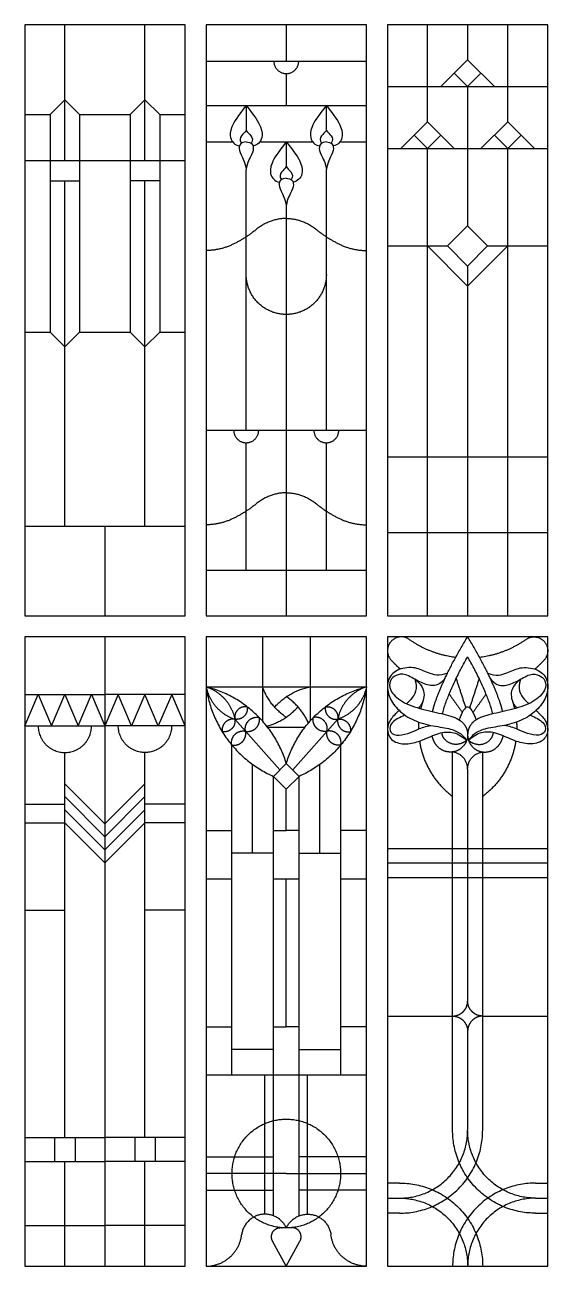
# Model space of a CAD drawing. Header units: millimetres. Extents: x -177 to 174, y -242 to 184.
# Drawn here: x -177.4 to -109.2, y 22.4 to 184.1 of the extents above; entities that cross this region are included whole.
import ezdxf

# ---------------------------------------------------------------- set-up
doc = ezdxf.new("R2010")
doc.units = ezdxf.units.MM
doc.header["$MEASUREMENT"] = 0
doc.layers.add('Layer 03', color=5, linetype='Continuous')

msp = doc.modelspace()

# ---------------------------------------------------------------- linework, layer by layer
at = {"layer": 'Layer 03'}
for p, q in [((-143.35, 184.07), (-143.35, 179.34)), ((-124.94, 171.45), (-124.94, 184.07)), ((-119.72, 184.07), (-119.72, 179.5)), ((-114.5, 171.45), (-114.5, 184.07)), ((-143.35, 177.72), (-143.35, 173.54)), ((-119.72, 176.02), (-119.72, 157.87)), ((-138.13, 170.32), (-138.13, 173.54)), ((-143.35, 168.81), (-143.35, 165.6)), ((-124.94, 107.09), (-124.94, 167.97)), ((-114.5, 107.09), (-114.5, 167.97)), ((-148.58, 131.25), (-148.58, 165.23)), ((-138.13, 131.25), (-138.13, 165.23)), ((-143.35, 160.51), (-143.35, 107.09)), ((-119.72, 152.65), (-119.72, 107.09)), ((-148.58, 113.04), (-148.58, 129.63)), ((-138.13, 113.04), (-138.13, 129.63)), ((-146.46, 104.34), (-146.46, 93.38)), ((-140.25, 104.34), (-140.25, 93.38)), ((-145.8, 92.58), (-140.91, 92.58)), ((-172.21, 39.11), (-172.21, 89.28)), ((-161.77, 39.11), (-161.77, 89.28)), ((-121.68, 40.09), (-121.68, 89.35)), ((-145.02, 76.18), (-150.46, 76.18)), ((-141.68, 76.18), (-136.25, 76.18)), ((-145.02, 50.61), (-150.46, 50.61)), ((-141.68, 50.61), (-136.25, 50.61)), ((-172.21, 22.37), (-172.21, 36.01)), ((-161.77, 22.37), (-161.77, 36.01))]:
    msp.add_line(p, q, dxfattribs=at)
for points in [[(-177.43, 107.09), (-156.54, 107.09), (-156.54, 184.07), (-177.43, 184.07)], [(-153.8, 107.09), (-132.91, 107.09), (-132.91, 184.07), (-153.8, 184.07)], [(-130.16, 107.09), (-109.28, 107.09), (-109.28, 184.07), (-130.16, 184.07)], [(-177.43, 22.37), (-156.54, 22.37), (-156.54, 104.34), (-177.43, 104.34)], [(-153.8, 22.37), (-132.91, 22.37), (-132.91, 104.34), (-153.8, 104.34)], [(-130.16, 22.37), (-109.28, 22.37), (-109.28, 104.34), (-130.16, 104.34)]]:
    msp.add_lwpolyline(points, close=True, dxfattribs=at)
for points in [[(-172.21, 166.41), (-172.21, 184.07)], [(-161.77, 166.41), (-161.77, 184.07)], [(-123.2, 176.02), (-119.72, 179.5)], [(-119.72, 179.5), (-116.24, 176.02)], [(-153.8, 179.34), (-132.91, 179.34)], [(-119.72, 176.02), (-121.46, 177.76)], [(-119.72, 176.02), (-117.98, 177.76)], [(-130.16, 176.02), (-109.28, 176.02)], [(-174.12, 172.39), (-172.21, 174.3), (-170.3, 172.39)], [(-159.85, 172.39), (-161.77, 174.3), (-163.68, 172.39)], [(-153.8, 173.54), (-132.91, 173.54)], [(-148.58, 173.54), (-148.58, 170.32)], [(-177.43, 172.39), (-174.12, 172.39)], [(-174.12, 172.39), (-174.12, 144.05), (-172.21, 142.13)], [(-170.3, 172.39), (-170.3, 144.05), (-172.21, 142.13)], [(-170.3, 172.39), (-163.68, 172.39)], [(-163.68, 172.39), (-163.68, 144.05), (-161.77, 142.13)], [(-159.85, 172.39), (-159.85, 144.05), (-161.77, 142.13)], [(-159.85, 172.39), (-156.54, 172.39)], [(-128.42, 167.97), (-124.94, 171.45)], [(-124.94, 171.45), (-121.46, 167.97)], [(-117.98, 167.97), (-114.5, 171.45)], [(-114.5, 171.45), (-111.02, 167.97)], [(-153.8, 168.81), (-150.33, 168.81)], [(-146.82, 168.81), (-139.89, 168.81)], [(-136.38, 168.81), (-132.91, 168.81)], [(-124.94, 167.97), (-126.68, 169.71)], [(-124.94, 167.97), (-123.2, 169.71)], [(-114.5, 167.97), (-116.24, 169.71)], [(-114.5, 167.97), (-112.76, 169.71)], [(-130.16, 167.97), (-109.28, 167.97)], [(-177.43, 166.41), (-156.54, 166.41)], [(-174.12, 163.73), (-170.3, 163.73)], [(-172.21, 118.78), (-172.21, 163.73)], [(-159.85, 163.73), (-163.68, 163.73)], [(-161.77, 118.78), (-161.77, 163.73)], [(-119.72, 152.65), (-117.11, 155.26), (-119.72, 157.87), (-122.33, 155.26)], [(-130.16, 155.26), (-122.33, 155.26)], [(-124.94, 155.26), (-119.72, 150.04)], [(-122.33, 155.26), (-119.72, 152.65)], [(-119.72, 150.04), (-114.5, 155.26)], [(-117.11, 155.26), (-109.28, 155.26)], [(-177.43, 144.05), (-174.12, 144.05)], [(-170.3, 144.05), (-163.68, 144.05)], [(-159.85, 144.05), (-156.54, 144.05)], [(-153.8, 131.25), (-132.91, 131.25)], [(-130.16, 127.81), (-109.28, 127.81)], [(-177.43, 118.78), (-156.54, 118.78)], [(-166.99, 118.78), (-166.99, 107.09)], [(-130.16, 117.96), (-109.28, 117.96)], [(-153.8, 113.04), (-132.91, 113.04)], [(-166.99, 104.34), (-166.99, 22.37)], [(-153.8, 97.84), (-132.91, 97.84)], [(-177.43, 92.76), (-175.69, 96.84), (-173.95, 92.76)], [(-177.43, 96.84), (-172.21, 96.84)], [(-173.95, 92.76), (-172.21, 96.84), (-170.47, 92.76)], [(-172.21, 96.84), (-166.99, 96.84)], [(-170.47, 92.76), (-168.73, 96.84), (-166.99, 92.76)], [(-161.77, 96.84), (-166.99, 96.84)], [(-163.51, 92.76), (-165.25, 96.84), (-166.99, 92.76)], [(-160.03, 92.76), (-161.77, 96.84), (-163.51, 92.76)], [(-156.54, 96.84), (-161.77, 96.84)], [(-156.54, 92.76), (-158.29, 96.84), (-160.03, 92.76)], [(-177.43, 92.76), (-166.99, 92.76)], [(-156.54, 92.76), (-166.99, 92.76)], [(-150.06, 93.62), (-144.19, 87.01)], [(-136.65, 93.62), (-142.52, 87.01)], [(-150.46, 47.28), (-150.46, 90.26)], [(-136.25, 47.28), (-136.25, 90.26)], [(-117.76, 40.09), (-117.76, 89.35)], [(-147.74, 76.18), (-147.74, 87.73)], [(-145.02, 86.17), (-143.35, 87.84)], [(-141.68, 86.17), (-143.35, 87.84)], [(-138.97, 76.18), (-138.97, 87.73)], [(-145.02, 47.28), (-145.02, 86.17)], [(-145.02, 86.17), (-143.35, 84.5)], [(-141.68, 86.17), (-143.35, 84.5)], [(-141.68, 47.28), (-141.68, 86.17)], [(-119.72, 87.12), (-119.72, 56.91)], [(-172.21, 85.22), (-166.99, 80)], [(-161.77, 85.22), (-166.99, 80)], [(-143.35, 79.11), (-143.35, 84.5)], [(-177.43, 82.56), (-172.21, 82.56)], [(-172.21, 83.53), (-166.99, 78.3)], [(-161.77, 83.53), (-166.99, 78.3)], [(-156.54, 82.56), (-161.77, 82.56)], [(-172.21, 81.83), (-166.99, 76.61)], [(-161.77, 81.83), (-166.99, 76.61)], [(-177.43, 80.13), (-172.21, 80.13)], [(-172.21, 80.13), (-166.99, 74.91)], [(-161.77, 80.13), (-166.99, 74.91)], [(-156.54, 80.13), (-161.77, 80.13)], [(-153.8, 79.11), (-150.46, 79.11)], [(-145.02, 79.11), (-143.35, 79.11)], [(-141.68, 79.11), (-143.35, 79.11)], [(-132.91, 79.11), (-136.25, 79.11)], [(-130.16, 76.78), (-109.28, 76.78)], [(-130.16, 74.89), (-109.28, 74.89)], [(-153.8, 72.84), (-150.46, 72.84)], [(-145.02, 72.84), (-141.68, 72.84)], [(-143.35, 53.54), (-143.35, 72.84)], [(-136.25, 72.84), (-132.91, 72.84)], [(-130.16, 73.01), (-109.28, 73.01)], [(-177.43, 68.76), (-172.21, 68.76)], [(-156.54, 68.76), (-161.77, 68.76)], [(-153.8, 53.54), (-150.46, 53.54)], [(-145.02, 53.54), (-143.35, 53.54)], [(-141.68, 53.54), (-143.35, 53.54)], [(-132.91, 53.54), (-136.25, 53.54)], [(-130.16, 54.95), (-121.68, 54.95)], [(-117.76, 54.95), (-109.28, 54.95)], [(-119.72, 52.99), (-119.72, 40.09)], [(-153.8, 47.28), (-132.91, 47.28)], [(-146.14, 29.14), (-146.14, 47.28)], [(-145.02, 28.93), (-145.02, 47.28)], [(-141.68, 28.93), (-141.68, 47.28)], [(-140.57, 29.14), (-140.57, 47.28)], [(-177.43, 39.11), (-166.99, 39.11)], [(-173.55, 39.11), (-173.55, 36.01)], [(-170.87, 39.11), (-170.87, 36.01)], [(-156.54, 39.11), (-166.99, 39.11)], [(-163.11, 39.11), (-163.11, 36.01)], [(-160.43, 39.11), (-160.43, 36.01)], [(-177.43, 36.01), (-166.99, 36.01)], [(-156.54, 36.01), (-166.99, 36.01)], [(-153.8, 36.6), (-145.02, 36.6)], [(-132.91, 36.6), (-141.68, 36.6)], [(-143.35, 34.43), (-153.8, 34.43)], [(-143.35, 34.43), (-132.91, 34.43)], [(-128.58, 33.2), (-130.16, 33.2)], [(-110.86, 33.2), (-109.28, 33.2)], [(-153.8, 32.27), (-145.02, 32.27)], [(-132.91, 32.27), (-141.68, 32.27)], [(-130.16, 31.23), (-128.58, 31.23)], [(-110.86, 31.23), (-109.28, 31.23)], [(-128.58, 29.27), (-130.16, 29.27)], [(-110.86, 29.27), (-109.28, 29.27)], [(-177.43, 27.68), (-166.99, 27.68)], [(-156.54, 27.68), (-166.99, 27.68)], [(-143.35, 22.37), (-145.14, 25.64)], [(-143.35, 22.37), (-141.57, 25.64)]]:
    msp.add_lwpolyline(points, dxfattribs=at)
for points, weights, knots in [([(-144.98, 179.34), (-144.98, 177.72), (-143.35, 177.72), (-141.73, 177.72), (-141.73, 179.34)], [1, 0.707106781187, 1, 0.707106781187, 1], [6.481084, 6.481084, 6.481084, 9.721626, 9.721626, 12.962168, 12.962168, 12.962168]), ([(-138.13, 151.56), (-138.13, 146.34), (-143.35, 146.34), (-148.58, 146.34), (-148.58, 151.56)], [1, 0.707106781179, 1, 0.707106781179, 1], [0, 0, 0, 10.417605, 10.417605, 20.835209, 20.835209, 20.835209]), ([(-150.2, 131.25), (-150.2, 129.63), (-148.58, 129.63), (-146.95, 129.63), (-146.95, 131.25)], [1, 0.707106781187, 1, 0.707106781187, 1], [6.481084, 6.481084, 6.481084, 9.721626, 9.721626, 12.962168, 12.962168, 12.962168]), ([(-139.76, 131.25), (-139.76, 129.63), (-138.13, 129.63), (-136.51, 129.63), (-136.51, 131.25)], [1, 0.707106781187, 1, 0.707106781187, 1], [6.481084, 6.481084, 6.481084, 9.721626, 9.721626, 12.962168, 12.962168, 12.962168]), ([(-127.33, 104.02), (-128.63, 104.94), (-129.7, 103.75), (-130.77, 102.56), (-129.71, 101.35)], [1, 0.747599380265, 1, 0.747599380265, 1], [12.484959, 12.484959, 12.484959, 15.683875, 15.683875, 18.882791, 18.882791, 18.882791]), ([(-112.11, 104.02), (-110.81, 104.94), (-109.74, 103.75), (-108.67, 102.56), (-109.73, 101.35)], [1, 0.747599380265, 1, 0.747599380265, 1], [12.484959, 12.484959, 12.484959, 15.683875, 15.683875, 18.882791, 18.882791, 18.882791]), ([(-148.45, 95.23), (-149.16, 95.35), (-149.67, 94.84), (-150.18, 94.33), (-150.06, 93.62)], [1, 0.888475144434, 1, 0.888475144434, 1], [0, 0, 0, 1.658271, 1.658271, 3.316541, 3.316541, 3.316541]), ([(-148.45, 95.23), (-148.33, 94.52), (-148.84, 94.01), (-149.35, 93.5), (-150.06, 93.62)], [1, 0.888475144434, 1, 0.888475144434, 1], [0, 0, 0, 1.658271, 1.658271, 3.316541, 3.316541, 3.316541]), ([(-148.67, 92.06), (-148.83, 92.85), (-148.26, 93.43), (-147.68, 94.01), (-146.88, 93.84)], [1, 0.879819522444, 1, 0.879819522444, 1], [0, 0, 0, 1.834169, 1.834169, 3.668338, 3.668338, 3.668338]), ([(-148.67, 92.06), (-147.87, 91.89), (-147.29, 92.47), (-146.72, 93.04), (-146.88, 93.84)], [1, 0.879819522444, 1, 0.879819522444, 1], [0, 0, 0, 1.834169, 1.834169, 3.668338, 3.668338, 3.668338]), ([(-138.04, 92.06), (-138.84, 91.89), (-139.42, 92.47), (-139.99, 93.04), (-139.83, 93.84)], [1, 0.879819522444, 1, 0.879819522444, 1], [0, 0, 0, 1.834169, 1.834169, 3.668338, 3.668338, 3.668338]), ([(-138.04, 92.06), (-137.87, 92.85), (-138.45, 93.43), (-139.03, 94.01), (-139.83, 93.84)], [1, 0.879819522444, 1, 0.879819522444, 1], [0, 0, 0, 1.834169, 1.834169, 3.668338, 3.668338, 3.668338]), ([(-138.26, 95.23), (-138.38, 94.52), (-137.87, 94.01), (-137.36, 93.5), (-136.65, 93.62)], [1, 0.888475144434, 1, 0.888475144434, 1], [0, 0, 0, 1.658271, 1.658271, 3.316541, 3.316541, 3.316541]), ([(-138.26, 95.23), (-137.55, 95.35), (-137.04, 94.84), (-136.53, 94.33), (-136.65, 93.62)], [1, 0.888475144434, 1, 0.888475144434, 1], [0, 0, 0, 1.658271, 1.658271, 3.316541, 3.316541, 3.316541]), ([(-175.69, 92.76), (-175.69, 89.28), (-172.21, 89.28), (-168.73, 89.28), (-168.73, 92.76)], [1, 0.707106781187, 1, 0.707106781187, 1], [26.751457, 26.751457, 26.751457, 33.439322, 33.439322, 40.127186, 40.127186, 40.127186]), ([(-158.29, 92.76), (-158.29, 89.28), (-161.77, 89.28), (-165.25, 89.28), (-165.25, 92.76)], [1, 0.707106781187, 1, 0.707106781187, 1], [26.751457, 26.751457, 26.751457, 33.439322, 33.439322, 40.127186, 40.127186, 40.127186]), ([(-150.06, 93.62), (-150.78, 93.74), (-151.3, 93.22), (-151.82, 92.7), (-151.7, 91.98)], [1, 0.888475144434, 1, 0.888475144434, 1], [0, 0, 0, 1.658271, 1.658271, 3.316541, 3.316541, 3.316541]), ([(-150.06, 93.62), (-149.93, 92.9), (-150.45, 92.38), (-150.97, 91.86), (-151.7, 91.98)], [1, 0.888475144434, 1, 0.888475144434, 1], [0, 0, 0, 1.658271, 1.658271, 3.316541, 3.316541, 3.316541]), ([(-136.65, 93.62), (-136.77, 92.9), (-136.26, 92.38), (-135.74, 91.86), (-135.01, 91.98)], [1, 0.888475144434, 1, 0.888475144434, 1], [0, 0, 0, 1.658271, 1.658271, 3.316541, 3.316541, 3.316541]), ([(-136.65, 93.62), (-135.93, 93.74), (-135.41, 93.22), (-134.89, 92.7), (-135.01, 91.98)], [1, 0.888475144434, 1, 0.888475144434, 1], [0, 0, 0, 1.658271, 1.658271, 3.316541, 3.316541, 3.316541]), ([(-120.68, 93.43), (-119.86, 92.86), (-119.74, 91.88), (-119.61, 90.89), (-120.25, 90.13), (-120.9, 89.37), (-121.89, 89.34), (-122.88, 89.3), (-123.58, 90)], [1, 0.915213483366, 1, 0.915213483366, 1, 0.915213483366, 1, 0.915213483366, 1], [14.692464, 14.692464, 14.692464, 16.980698, 16.980698, 19.268932, 19.268932, 21.557166, 21.557166, 23.8454, 23.8454, 23.8454]), ([(-118.76, 93.43), (-119.58, 92.86), (-119.7, 91.88), (-119.83, 90.89), (-119.19, 90.13), (-118.55, 89.37), (-117.55, 89.34), (-116.56, 89.3), (-115.86, 90)], [1, 0.915213483366, 1, 0.915213483366, 1, 0.915213483366, 1, 0.915213483366, 1], [14.692464, 14.692464, 14.692464, 16.980698, 16.980698, 19.268932, 19.268932, 21.557166, 21.557166, 23.8454, 23.8454, 23.8454]), ([(-150.46, 90.26), (-150.63, 91.07), (-150.05, 91.64), (-149.47, 92.22), (-148.67, 92.06)], [1, 0.879819522444, 1, 0.879819522444, 1], [0, 0, 0, 1.834169, 1.834169, 3.668338, 3.668338, 3.668338]), ([(-150.46, 90.26), (-149.66, 90.1), (-149.08, 90.68), (-148.5, 91.25), (-148.67, 92.06)], [1, 0.879819522444, 1, 0.879819522444, 1], [0, 0, 0, 1.834169, 1.834169, 3.668338, 3.668338, 3.668338]), ([(-136.25, 90.26), (-137.05, 90.1), (-137.63, 90.68), (-138.21, 91.25), (-138.04, 92.06)], [1, 0.879819522444, 1, 0.879819522444, 1], [0, 0, 0, 1.834169, 1.834169, 3.668338, 3.668338, 3.668338]), ([(-136.25, 90.26), (-136.08, 91.07), (-136.66, 91.64), (-137.24, 92.22), (-138.04, 92.06)], [1, 0.879819522444, 1, 0.879819522444, 1], [0, 0, 0, 1.834169, 1.834169, 3.668338, 3.668338, 3.668338]), ([(-121.68, 54.95), (-120.87, 54.95), (-120.3, 55.53), (-119.72, 56.1), (-119.72, 56.91)], [1, 0.923879418372, 1, 0.923879418372, 1], [0, 0, 0, 1.887177, 1.887177, 3.774353, 3.774353, 3.774353]), ([(-117.76, 54.95), (-118.57, 54.95), (-119.14, 55.53), (-119.72, 56.1), (-119.72, 56.91)], [1, 0.923879418372, 1, 0.923879418372, 1], [0, 0, 0, 1.887177, 1.887177, 3.774353, 3.774353, 3.774353]), ([(-121.68, 54.95), (-120.87, 54.95), (-120.3, 54.37), (-119.72, 53.8), (-119.72, 52.99)], [1, 0.923879418372, 1, 0.923879418372, 1], [0, 0, 0, 1.887177, 1.887177, 3.774353, 3.774353, 3.774353]), ([(-117.76, 54.95), (-118.57, 54.95), (-119.14, 54.37), (-119.72, 53.8), (-119.72, 52.99)], [1, 0.923879418372, 1, 0.923879418372, 1], [0, 0, 0, 1.887177, 1.887177, 3.774353, 3.774353, 3.774353]), ([(-136.27, 34.43), (-136.27, 41.52), (-143.35, 41.52), (-150.43, 41.52), (-150.43, 34.43), (-150.43, 27.35), (-143.35, 27.35), (-136.27, 27.35), (-136.27, 34.43)], [1, 0.707106781187, 1, 0.707106781187, 1, 0.707106781187, 1, 0.707106781187, 1], [0, 0, 0, 13.602987, 13.602987, 27.205975, 27.205975, 40.808962, 40.808962, 54.411949, 54.411949, 54.411949]), ([(-143.35, 27.35), (-144.32, 29.46), (-146.6, 29.1), (-148.89, 28.75), (-149.17, 26.45)], [1, 0.797886352349, 1, 0.797886352349, 1], [23.526208, 23.526208, 23.526208, 28.371465, 28.371465, 33.216722, 33.216722, 33.216722]), ([(-143.35, 27.35), (-142.39, 29.46), (-140.1, 29.1), (-137.82, 28.75), (-137.53, 26.45)], [1, 0.797886359851, 1, 0.797886359851, 1], [23.526208, 23.526208, 23.526208, 28.371465, 28.371465, 33.216722, 33.216722, 33.216722]), ([(-145.14, 25.64), (-145.48, 26.26), (-145.09, 26.85), (-144.7, 27.45), (-143.99, 27.38)], [1, 0.857578105265, 1, 0.857578105265, 1], [1.420794, 1.420794, 1.420794, 2.986382, 2.986382, 4.55197, 4.55197, 4.55197]), ([(-141.57, 25.64), (-141.23, 26.26), (-141.62, 26.85), (-142.01, 27.45), (-142.72, 27.38)], [1, 0.857578105265, 1, 0.857578105265, 1], [1.420794, 1.420794, 1.420794, 2.986382, 2.986382, 4.55197, 4.55197, 4.55197])]:
    msp.add_rational_spline(points, weights, degree=2, knots=knots, dxfattribs=at)
for points, degree in [([(-148.58, 173.54), (-149.65, 172.25), (-150.7, 170.59), (-150.68, 169.27), (-150.25, 168.64), (-149.78, 168.34), (-149.46, 168.31)], 3), ([(-148.58, 173.54), (-147.5, 172.25), (-146.45, 170.59), (-146.47, 169.27), (-146.9, 168.64), (-147.37, 168.34), (-147.69, 168.31)], 3), ([(-138.13, 173.54), (-139.21, 172.25), (-140.26, 170.59), (-140.24, 169.27), (-139.81, 168.64), (-139.34, 168.34), (-139.01, 168.31)], 3), ([(-138.13, 173.54), (-137.06, 172.25), (-136, 170.59), (-136.03, 169.27), (-136.46, 168.64), (-136.93, 168.34), (-137.25, 168.31)], 3), ([(-148.58, 170.32), (-148.75, 170.02), (-149.27, 169.7), (-149.49, 168.99), (-149.21, 168.65)], 3), ([(-148.58, 170.32), (-148.4, 170.02), (-147.88, 169.7), (-147.66, 168.99), (-147.94, 168.65)], 3), ([(-138.13, 170.32), (-138.31, 170.02), (-138.83, 169.7), (-139.05, 168.99), (-138.77, 168.65)], 3), ([(-138.13, 170.32), (-137.96, 170.02), (-137.44, 169.7), (-137.22, 168.99), (-137.5, 168.65)], 3), ([(-148.58, 168.81), (-149.25, 168.81), (-149.62, 168.18), (-149.36, 167.27), (-148.71, 166.14), (-148.58, 165.23)], 3), ([(-148.58, 168.81), (-147.9, 168.81), (-147.53, 168.18), (-147.79, 167.27), (-148.44, 166.14), (-148.58, 165.23)], 3), ([(-143.35, 168.81), (-144.43, 167.52), (-145.48, 165.86), (-145.46, 164.55), (-145.03, 163.92), (-144.56, 163.61), (-144.24, 163.58)], 3), ([(-143.35, 168.81), (-142.28, 167.52), (-141.22, 165.86), (-141.25, 164.55), (-141.68, 163.92), (-142.15, 163.61), (-142.47, 163.58)], 3), ([(-138.13, 168.81), (-138.81, 168.81), (-139.17, 168.18), (-138.92, 167.27), (-138.26, 166.14), (-138.13, 165.23)], 3), ([(-138.13, 168.81), (-137.46, 168.81), (-137.09, 168.18), (-137.35, 167.27), (-138, 166.14), (-138.13, 165.23)], 3), ([(-143.35, 165.6), (-143.53, 165.29), (-144.05, 164.97), (-144.27, 164.26), (-143.99, 163.93)], 3), ([(-143.35, 165.6), (-143.18, 165.29), (-142.66, 164.97), (-142.44, 164.26), (-142.72, 163.93)], 3), ([(-143.35, 164.08), (-144.03, 164.08), (-144.4, 163.45), (-144.14, 162.54), (-143.49, 161.41), (-143.35, 160.51)], 3), ([(-143.35, 164.08), (-142.68, 164.08), (-142.31, 163.45), (-142.57, 162.54), (-143.22, 161.41), (-143.35, 160.51)], 3), ([(-124.01, 95.63), (-122.71, 99.5), (-119.72, 104.34)], 2), ([(-115.44, 95.63), (-116.73, 99.5), (-119.72, 104.34)], 2), ([(-122.67, 98.94), (-123.26, 98.08), (-124.57, 97.87), (-126.13, 98.51), (-127.91, 99.63), (-129.12, 99.39), (-129.87, 98.75), (-130.03, 97.43), (-128.42, 95.81), (-125.64, 94.86), (-122.65, 94.27), (-121.28, 93.86), (-120.68, 93.43)], 3), ([(-121.22, 98.91), (-120.6, 97.01), (-119.98, 95.12)], 2), ([(-118.22, 98.91), (-118.84, 97.01), (-119.46, 95.12)], 2), ([(-116.77, 98.94), (-116.18, 98.08), (-114.87, 97.87), (-113.31, 98.51), (-111.53, 99.63), (-110.32, 99.39), (-109.57, 98.75), (-109.42, 97.43), (-111.02, 95.81), (-113.8, 94.86), (-116.79, 94.27), (-118.16, 93.86), (-118.76, 93.43)], 3), ([(-122.12, 96.89), (-121.27, 95.7), (-120.41, 94.5)], 2), ([(-117.32, 96.89), (-118.17, 95.7), (-119.03, 94.5)], 2), ([(-119.72, 95.23), (-120.11, 95.23), (-120.46, 94.48), (-120.84, 93.54)], 3), ([(-119.72, 95.23), (-119.33, 95.23), (-118.99, 94.48), (-118.6, 93.54)], 3), ([(-123.03, 91.58), (-123.05, 91.67), (-123.07, 91.76), (-123.09, 91.86)], 3), ([(-119.85, 90.84), (-120.14, 90.62), (-120.5, 90.48)], 2), ([(-119.59, 90.84), (-119.3, 90.62), (-118.94, 90.48)], 2), ([(-116.42, 91.58), (-116.39, 91.67), (-116.37, 91.76), (-116.35, 91.86)], 3)]:
    msp.add_open_spline(points, degree=degree, dxfattribs=at)
for points, weights in [([(-143.35, 158.85), (-145.5, 158.85), (-147.29, 157.4)], [1, 0.958338966561, 1]), ([(-143.35, 158.85), (-141.21, 158.85), (-139.42, 157.4)], [1, 0.958338966561, 1]), ([(-147.29, 157.4), (-148.7, 156.25), (-150.28, 155.49)], [1, 0.994654961858, 1]), ([(-139.42, 157.4), (-138, 156.25), (-136.43, 155.49)], [1, 0.994654961858, 1]), ([(-150.28, 155.49), (-151.98, 154.67), (-153.8, 154.67)], [1, 0.98270954765, 1]), ([(-136.43, 155.49), (-134.73, 154.67), (-132.91, 154.67)], [1, 0.98270954765, 1]), ([(-143.35, 123.11), (-145.5, 123.11), (-147.29, 121.66)], [1, 0.958338966561, 1]), ([(-143.35, 123.11), (-141.21, 123.11), (-139.42, 121.66)], [1, 0.958338966561, 1]), ([(-147.29, 121.66), (-148.7, 120.52), (-150.28, 119.76)], [1, 0.994654961858, 1]), ([(-139.42, 121.66), (-138, 120.52), (-136.43, 119.76)], [1, 0.994654961858, 1]), ([(-150.28, 119.76), (-151.98, 118.94), (-153.8, 118.94)], [1, 0.98270954765, 1]), ([(-136.43, 119.76), (-134.73, 118.94), (-132.91, 118.94)], [1, 0.98270954765, 1]), ([(-127.33, 104.02), (-124.59, 102.09), (-121.27, 101.7)], [1, 0.969394437346, 1]), ([(-118.17, 101.7), (-114.85, 102.09), (-112.11, 104.02)], [1, 0.969394437347, 1]), ([(-128.49, 100.14), (-129.14, 100.71), (-129.71, 101.35)], [1, 0.997422995915, 1]), ([(-110.96, 100.14), (-110.3, 100.71), (-109.73, 101.35)], [1, 0.997422995915, 1]), ([(-153.8, 97.84), (-152.67, 89.55), (-145.02, 86.17)], [1, 0.872694820806, 1]), ([(-143.35, 87.84), (-145.75, 95.79), (-153.8, 97.84)], [1, 0.870859638275, 1]), ([(-153.8, 97.84), (-150.7, 96.81), (-150.06, 93.62)], [1, 0.864532269669, 1]), ([(-153.8, 97.84), (-153.15, 94.64), (-150.06, 93.62)], [1, 0.864532269669, 1]), ([(-143.35, 93.85), (-145.55, 95.34), (-146.46, 97.84)], [1, 0.951455606209, 1]), ([(-144.88, 95.19), (-143.01, 97.29), (-140.25, 97.84)], [1, 0.948212130058, 1]), ([(-143.35, 87.84), (-140.95, 95.79), (-132.91, 97.84)], [1, 0.870859638275, 1]), ([(-132.91, 97.84), (-134.04, 89.55), (-141.68, 86.17)], [1, 0.872694820806, 1]), ([(-132.91, 97.84), (-133.56, 94.64), (-136.65, 93.62)], [1, 0.864532269669, 1]), ([(-132.91, 97.84), (-136.01, 96.81), (-136.65, 93.62)], [1, 0.864532269669, 1]), ([(-140.47, 93.12), (-141.42, 95.25), (-143.35, 96.56)], [1, 0.961855170921, 1]), ([(-125.54, 96.03), (-125.71, 95.51), (-125.83, 94.98)], [1, 0.998809469367, 1]), ([(-124.29, 94.6), (-124.17, 95.11), (-124.01, 95.63)], [0.986647298916, 0.991674484363, 0.999999981019]), ([(-115.16, 94.6), (-115.27, 95.11), (-115.44, 95.63)], [0.986647298916, 0.991674484363, 0.999999981019]), ([(-113.9, 96.03), (-113.73, 95.51), (-113.61, 94.98)], [1, 0.998809469367, 1]), ([(-145.9, 92.71), (-143.49, 93.36), (-141.83, 95.23)], [1, 0.95852551824, 1]), ([(-126.1, 93.24), (-126.13, 92.79), (-126.12, 92.33)], [1, 0.999170449877, 1]), ([(-113.35, 93.24), (-113.31, 92.79), (-113.32, 92.33)], [1, 0.999170449877, 1]), ([(-125.99, 90.77), (-125.31, 86.29), (-121.68, 83.56)], [1, 0.926337667951, 1]), ([(-124.29, 91.21), (-124.33, 91.32), (-124.36, 91.44)], [0.995785993122, 0.993462372843, 0.991460115493]), ([(-123.58, 90), (-124.09, 90.51), (-124.29, 91.21)], [1, 0.970194634803, 1]), ([(-122.72, 91.02), (-122.93, 91.27), (-123.03, 91.58)], [0.991845494472, 0.975069060275, 1]), ([(-120.5, 90.48), (-121.81, 89.94), (-122.72, 91.02)], [1, 0.809396236523, 1]), ([(-118.94, 90.48), (-117.63, 89.94), (-116.72, 91.02)], [1, 0.809396236523, 1]), ([(-113.45, 90.77), (-114.13, 86.29), (-117.76, 83.56)], [1, 0.926337667951, 1]), ([(-116.72, 91.02), (-116.51, 91.27), (-116.42, 91.58)], [0.991845494472, 0.975069060275, 1]), ([(-115.86, 90), (-115.36, 90.51), (-115.15, 91.21)], [1, 0.970194634803, 1]), ([(-115.15, 91.21), (-115.11, 91.32), (-115.09, 91.44)], [0.995785993122, 0.993462372843, 0.991460115493]), ([(-119.72, 87.12), (-119.72, 89.1), (-121.68, 89.35)], [1, 0.751312451538, 1]), ([(-119.72, 87.12), (-119.72, 89.1), (-117.76, 89.35)], [1, 0.751312451538, 1]), ([(-128.58, 29.27), (-117.76, 29.27), (-117.76, 40.09)], [1, 0.707106780855, 1]), ([(-128.58, 31.23), (-119.72, 31.23), (-119.72, 40.09)], [1, 0.707106780855, 1]), ([(-110.86, 29.27), (-121.68, 29.27), (-121.68, 40.09)], [1, 0.707106780855, 1]), ([(-110.86, 31.23), (-119.72, 31.23), (-119.72, 40.09)], [1, 0.707106780855, 1]), ([(-128.58, 33.2), (-117.76, 33.2), (-117.76, 22.37)], [1, 0.707106780855, 1]), ([(-110.86, 33.2), (-121.68, 33.2), (-121.68, 22.37)], [1, 0.707106780855, 1]), ([(-128.58, 31.23), (-119.72, 31.23), (-119.72, 22.37)], [1, 0.707106780855, 1]), ([(-110.86, 31.23), (-119.72, 31.23), (-119.72, 22.37)], [1, 0.707106780855, 1]), ([(-153.8, 22.37), (-149.68, 22.37), (-149.17, 26.45)], [1, 0.74928426473, 1]), ([(-132.91, 22.37), (-137.03, 22.37), (-137.53, 26.45)], [1, 0.74928426473, 1])]:
    msp.add_rational_spline(points, weights, degree=2, dxfattribs=at)
for points, knots in [([(-122.36, 99.6), (-123.4, 99.18), (-124.97, 99.62), (-126.43, 100.46), (-128.84, 100.27), (-130.23, 98.92), (-130.2, 96.84), (-129.17, 95.13), (-127.35, 93.65), (-124.89, 92.79), (-122.28, 92.49), (-120.7, 91.92), (-120.05, 91.22), (-119.85, 90.84)], [-0.038095, -0.038095, -0.038095, -0.038095, 2.583381, 5.166763, 7.750144, 10.333526, 12.916907, 15.500288, 18.08367, 20.667051, 23.250432, 25.833814, 28.513946, 28.513946, 28.513946, 28.513946]), ([(-123, 94.31), (-122.95, 94.52), (-122.88, 94.81), (-122.79, 95.1), (-122.75, 95.23), (-122.69, 95.41), (-122.46, 96.05), (-122.03, 97.16), (-121.35, 98.68), (-120.57, 100.22), (-120.01, 101.25), (-119.72, 101.75)], [14.255196, 14.255196, 14.255196, 14.255196, 15.065702, 15.328364, 15.3943, 15.563407, 16.010979, 17.895051, 19.928948, 22.111917, 24.233427, 24.233427, 24.233427, 24.233427]), ([(-116.45, 94.31), (-116.49, 94.52), (-116.57, 94.81), (-116.65, 95.1), (-116.7, 95.23), (-116.75, 95.41), (-116.98, 96.05), (-117.41, 97.16), (-118.09, 98.68), (-118.87, 100.22), (-119.43, 101.25), (-119.72, 101.75)], [14.255196, 14.255196, 14.255196, 14.255196, 15.065702, 15.328364, 15.3943, 15.563407, 16.010979, 17.895051, 19.928948, 22.111917, 24.233427, 24.233427, 24.233427, 24.233427]), ([(-117.08, 99.6), (-116.04, 99.18), (-114.47, 99.62), (-113.02, 100.46), (-110.6, 100.27), (-109.21, 98.92), (-109.24, 96.84), (-110.28, 95.13), (-112.09, 93.65), (-114.55, 92.79), (-117.16, 92.49), (-118.74, 91.92), (-119.39, 91.22), (-119.59, 90.84)], [-0.038095, -0.038095, -0.038095, -0.038095, 2.583381, 5.166763, 7.750144, 10.333526, 12.916907, 15.500288, 18.08367, 20.667051, 23.250432, 25.833814, 28.513946, 28.513946, 28.513946, 28.513946]), ([(-126.6, 98.82), (-126.18, 97.55), (-126.68, 96.65), (-127.48, 95.82), (-127.67, 95.64)], [-0.023467, -0.023467, -0.023467, -0.023467, 2.498572, 3.233699, 3.233699, 3.233699, 3.233699]), ([(-126.6, 98.82), (-125.47, 97.91), (-125.21, 96.53), (-125.75, 95.44), (-126.14, 95.07)], [0, 0, 0, 0, 2.128973, 4.058281, 4.058281, 4.058281, 4.058281]), ([(-112.84, 98.82), (-113.97, 97.91), (-114.23, 96.53), (-113.69, 95.44), (-113.31, 95.07)], [0, 0, 0, 0, 2.128973, 4.058281, 4.058281, 4.058281, 4.058281]), ([(-112.84, 98.82), (-113.26, 97.55), (-112.76, 96.65), (-111.96, 95.82), (-111.77, 95.64)], [-0.023467, -0.023467, -0.023467, -0.023467, 2.498572, 3.233699, 3.233699, 3.233699, 3.233699]), ([(-128.63, 94.76), (-128.75, 94.65), (-129.42, 94.05), (-130.04, 93.28), (-130.3, 91.98), (-129.53, 90.55), (-127.45, 90.28), (-125.71, 90.83), (-123.36, 91.92), (-121.75, 92.02), (-120.62, 91.56), (-119.85, 90.84)], [4.498047, 4.498047, 4.498047, 4.498047, 4.997143, 7.495715, 9.994286, 12.492858, 14.99143, 17.490001, 19.988573, 22.487144, 24.985716, 24.985716, 24.985716, 24.985716]), ([(-127.87, 94.14), (-127.89, 94.14), (-128.52, 93.87), (-129.77, 93.23), (-130.02, 92.06), (-129.13, 91.38), (-127.44, 91.71), (-126.26, 92.31), (-125.16, 92.72), (-124.5, 92.8)], [6.32148, 6.32148, 6.32148, 6.32148, 6.386918, 8.515891, 10.644864, 12.773836, 14.902809, 17.031782, 19.160754, 19.160754, 19.160754, 19.160754]), ([(-110.81, 94.76), (-110.69, 94.65), (-110.02, 94.05), (-109.4, 93.28), (-109.14, 91.98), (-109.91, 90.55), (-111.99, 90.28), (-113.73, 90.83), (-116.09, 91.92), (-117.69, 92.02), (-118.82, 91.56), (-119.59, 90.84)], [4.498047, 4.498047, 4.498047, 4.498047, 4.997143, 7.495715, 9.994286, 12.492858, 14.99143, 17.490001, 19.988573, 22.487144, 24.985716, 24.985716, 24.985716, 24.985716]), ([(-111.57, 94.14), (-111.55, 94.14), (-110.92, 93.87), (-109.67, 93.23), (-109.42, 92.06), (-110.31, 91.38), (-112, 91.71), (-113.18, 92.31), (-114.28, 92.72), (-114.94, 92.8)], [6.32148, 6.32148, 6.32148, 6.32148, 6.386918, 8.515891, 10.644864, 12.773836, 14.902809, 17.031782, 19.160754, 19.160754, 19.160754, 19.160754])]:
    msp.add_open_spline(points, degree=3, knots=knots, dxfattribs=at)

doc.saveas('drawing.dxf')
